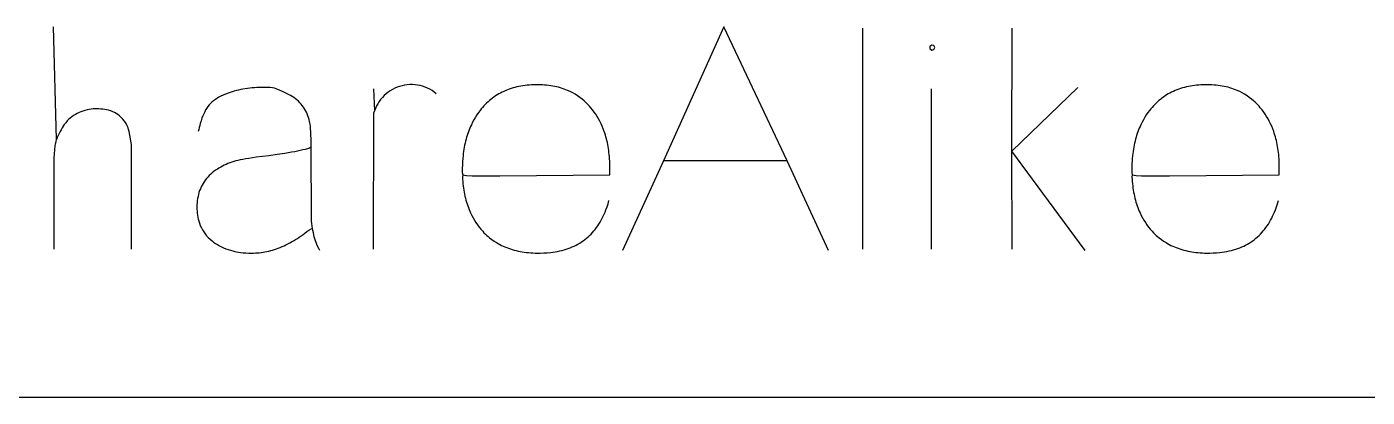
# Model space of a CAD drawing. Extents: x -180 to 180, y -173 to 173.
# Drawn here: x 54.12 to 72.22, y -11 to -6 of the extents above; entities that cross this region are included whole.
import ezdxf

# ---------------------------------------------------------------- set-up
doc = ezdxf.new("R2010")
doc.units = 0
doc.header["$MEASUREMENT"] = 0
doc.layers.get('0').update_dxf_attribs({"linetype": 'CONTINUOUS'})

msp = doc.modelspace()

# ---------------------------------------------------------------- linework, layer by layer
for p, q in [((54.526, -7.522), (54.484, -6)), ((63.531, -6), (62.717, -7.81)), ((64.387, -7.81), (63.531, -6)), ((65.402, -6.018), (65.404, -9)), ((67.42, -7.678), (67.424, -6.018)), ((66.338, -6.246), (66.314, -6.265)), ((66.314, -6.265), (66.314, -6.295)), ((66.314, -6.295), (66.338, -6.314)), ((66.368, -6.253), (66.338, -6.246)), ((66.338, -6.314), (66.368, -6.307)), ((66.381, -6.28), (66.368, -6.253)), ((66.368, -6.307), (66.381, -6.28)), ((56.924, -6.869), (56.896, -6.877)), ((56.953, -6.862), (56.924, -6.869)), ((56.982, -6.855), (56.953, -6.862)), ((57.012, -6.848), (56.982, -6.855)), ((57.041, -6.843), (57.012, -6.848)), ((57.072, -6.837), (57.041, -6.843)), ((57.103, -6.833), (57.072, -6.837)), ((57.134, -6.829), (57.103, -6.833)), ((57.166, -6.826), (57.134, -6.829)), ((57.198, -6.823), (57.166, -6.826)), ((57.231, -6.821), (57.198, -6.823)), ((57.264, -6.819), (57.231, -6.821)), ((57.298, -6.818), (57.264, -6.819)), ((57.332, -6.818), (57.298, -6.818)), ((57.38, -6.819), (57.332, -6.818)), ((57.41, -6.82), (57.38, -6.819)), ((57.439, -6.823), (57.41, -6.82)), ((57.466, -6.827), (57.439, -6.823)), ((57.49, -6.837), (57.466, -6.827)), ((57.514, -6.848), (57.49, -6.837)), ((57.576, -6.875), (57.514, -6.848)), ((58.802, -6.839), (58.817, -7.134)), ((59.03, -6.864), (59.001, -6.883)), ((59.06, -6.846), (59.03, -6.864)), ((59.091, -6.83), (59.06, -6.846)), ((59.123, -6.816), (59.091, -6.83)), ((59.156, -6.804), (59.123, -6.816)), ((59.19, -6.795), (59.156, -6.804)), ((59.224, -6.788), (59.19, -6.795)), ((59.259, -6.783), (59.224, -6.788)), ((59.294, -6.781), (59.259, -6.783)), ((59.329, -6.781), (59.294, -6.781)), ((59.364, -6.783), (59.329, -6.781)), ((59.399, -6.787), (59.364, -6.783)), ((59.433, -6.794), (59.399, -6.787)), ((59.467, -6.803), (59.433, -6.794)), ((59.5, -6.815), (59.467, -6.803)), ((59.532, -6.828), (59.5, -6.815)), ((59.564, -6.844), (59.532, -6.828)), ((59.594, -6.861), (59.564, -6.844)), ((59.623, -6.881), (59.594, -6.861)), ((60.564, -6.872), (60.541, -6.883)), ((60.588, -6.861), (60.564, -6.872)), ((60.612, -6.851), (60.588, -6.861)), ((60.637, -6.842), (60.612, -6.851)), ((60.662, -6.833), (60.637, -6.842)), ((60.687, -6.825), (60.662, -6.833)), ((60.713, -6.818), (60.687, -6.825)), ((60.739, -6.812), (60.713, -6.818)), ((60.766, -6.806), (60.739, -6.812)), ((60.793, -6.8), (60.766, -6.806)), ((60.821, -6.796), (60.793, -6.8)), ((60.849, -6.792), (60.821, -6.796)), ((60.878, -6.788), (60.849, -6.792)), ((60.907, -6.786), (60.878, -6.788)), ((60.936, -6.784), (60.907, -6.786)), ((60.966, -6.783), (60.936, -6.784)), ((60.996, -6.782), (60.966, -6.783)), ((61.026, -6.782), (60.996, -6.782)), ((61.055, -6.783), (61.026, -6.782)), ((61.085, -6.784), (61.055, -6.783)), ((61.113, -6.786), (61.085, -6.784)), ((61.141, -6.788), (61.113, -6.786)), ((61.169, -6.792), (61.141, -6.788)), ((61.197, -6.795), (61.169, -6.792)), ((61.224, -6.8), (61.197, -6.795)), ((61.25, -6.805), (61.224, -6.8)), ((61.276, -6.811), (61.25, -6.805)), ((61.302, -6.817), (61.276, -6.811)), ((61.327, -6.824), (61.302, -6.817)), ((61.352, -6.832), (61.327, -6.824)), ((61.377, -6.841), (61.352, -6.832)), ((61.401, -6.85), (61.377, -6.841)), ((61.424, -6.859), (61.401, -6.85)), ((61.459, -6.875), (61.424, -6.859)), ((66.336, -9), (66.336, -6.839)), ((67.42, -7.678), (68.311, -6.818)), ((69.6, -6.872), (69.577, -6.883)), ((69.624, -6.861), (69.6, -6.872)), ((69.648, -6.851), (69.624, -6.861)), ((69.673, -6.842), (69.648, -6.851)), ((69.698, -6.833), (69.673, -6.842)), ((69.723, -6.825), (69.698, -6.833)), ((69.749, -6.818), (69.723, -6.825)), ((69.776, -6.812), (69.749, -6.818)), ((69.803, -6.806), (69.776, -6.812)), ((69.83, -6.8), (69.803, -6.806)), ((69.857, -6.796), (69.83, -6.8)), ((69.885, -6.792), (69.857, -6.796)), ((69.914, -6.788), (69.885, -6.792)), ((69.943, -6.786), (69.914, -6.788)), ((69.972, -6.784), (69.943, -6.786)), ((70.002, -6.783), (69.972, -6.784)), ((70.032, -6.782), (70.002, -6.783)), ((70.062, -6.782), (70.032, -6.782)), ((70.092, -6.783), (70.062, -6.782)), ((70.121, -6.784), (70.092, -6.783)), ((70.15, -6.786), (70.121, -6.784)), ((70.178, -6.788), (70.15, -6.786)), ((70.206, -6.792), (70.178, -6.788)), ((70.233, -6.795), (70.206, -6.792)), ((70.26, -6.8), (70.233, -6.795)), ((70.286, -6.805), (70.26, -6.8)), ((70.313, -6.811), (70.286, -6.805)), ((70.338, -6.817), (70.313, -6.811)), ((70.364, -6.824), (70.338, -6.817)), ((70.388, -6.832), (70.364, -6.824)), ((70.413, -6.841), (70.388, -6.832)), ((70.437, -6.85), (70.413, -6.841)), ((70.461, -6.859), (70.437, -6.85)), ((70.495, -6.875), (70.461, -6.859)), ((56.584, -7.055), (56.567, -7.076)), ((56.603, -7.035), (56.584, -7.055)), ((56.623, -7.016), (56.603, -7.035)), ((56.646, -6.998), (56.623, -7.016)), ((56.67, -6.98), (56.646, -6.998)), ((56.691, -6.966), (56.67, -6.98)), ((56.714, -6.952), (56.691, -6.966)), ((56.743, -6.937), (56.714, -6.952)), ((56.774, -6.922), (56.743, -6.937)), ((56.807, -6.908), (56.774, -6.922)), ((56.842, -6.895), (56.807, -6.908)), ((56.869, -6.886), (56.842, -6.895)), ((56.896, -6.877), (56.869, -6.886)), ((57.604, -6.886), (57.576, -6.875)), ((57.631, -6.899), (57.604, -6.886)), ((57.657, -6.912), (57.631, -6.899)), ((57.682, -6.926), (57.657, -6.912)), ((57.706, -6.94), (57.682, -6.926)), ((57.729, -6.955), (57.706, -6.94)), ((57.751, -6.972), (57.729, -6.955)), ((57.771, -6.988), (57.751, -6.972)), ((57.791, -7.006), (57.771, -6.988)), ((57.81, -7.025), (57.791, -7.006)), ((57.827, -7.044), (57.81, -7.025)), ((57.843, -7.064), (57.827, -7.044)), ((58.861, -7.038), (58.844, -7.069)), ((58.88, -7.009), (58.861, -7.038)), ((58.9, -6.981), (58.88, -7.009)), ((58.923, -6.954), (58.9, -6.981)), ((58.947, -6.929), (58.923, -6.954)), ((58.973, -6.905), (58.947, -6.929)), ((59.001, -6.883), (58.973, -6.905)), ((59.65, -6.903), (59.623, -6.881)), ((60.312, -7.05), (60.294, -7.069)), ((60.331, -7.031), (60.312, -7.05)), ((60.35, -7.013), (60.331, -7.031)), ((60.369, -6.996), (60.35, -7.013)), ((60.389, -6.98), (60.369, -6.996)), ((60.41, -6.964), (60.389, -6.98)), ((60.43, -6.949), (60.41, -6.964)), ((60.452, -6.934), (60.43, -6.949)), ((60.473, -6.92), (60.452, -6.934)), ((60.495, -6.907), (60.473, -6.92)), ((60.518, -6.895), (60.495, -6.907)), ((60.541, -6.883), (60.518, -6.895)), ((61.493, -6.892), (61.459, -6.875)), ((61.525, -6.911), (61.493, -6.892)), ((61.557, -6.931), (61.525, -6.911)), ((61.588, -6.953), (61.557, -6.931)), ((61.618, -6.975), (61.588, -6.953)), ((61.647, -7), (61.618, -6.975)), ((61.666, -7.017), (61.647, -7)), ((61.684, -7.035), (61.666, -7.017)), ((61.702, -7.053), (61.684, -7.035)), ((61.72, -7.072), (61.702, -7.053)), ((69.348, -7.05), (69.33, -7.069)), ((69.367, -7.031), (69.348, -7.05)), ((69.386, -7.013), (69.367, -7.031)), ((69.406, -6.996), (69.386, -7.013)), ((69.426, -6.98), (69.406, -6.996)), ((69.446, -6.964), (69.426, -6.98)), ((69.467, -6.949), (69.446, -6.964)), ((69.488, -6.934), (69.467, -6.949)), ((69.509, -6.92), (69.488, -6.934)), ((69.532, -6.907), (69.509, -6.92)), ((69.554, -6.895), (69.532, -6.907)), ((69.577, -6.883), (69.554, -6.895)), ((70.529, -6.892), (70.495, -6.875)), ((70.562, -6.911), (70.529, -6.892)), ((70.594, -6.931), (70.562, -6.911)), ((70.624, -6.953), (70.594, -6.931)), ((70.654, -6.975), (70.624, -6.953)), ((70.683, -7), (70.654, -6.975)), ((70.702, -7.017), (70.683, -7)), ((70.721, -7.035), (70.702, -7.017)), ((70.739, -7.053), (70.721, -7.035)), ((70.756, -7.072), (70.739, -7.053)), ((54.71, -7.234), (54.689, -7.252)), ((54.732, -7.216), (54.71, -7.234)), ((54.756, -7.199), (54.732, -7.216)), ((54.78, -7.184), (54.756, -7.199)), ((54.804, -7.17), (54.78, -7.184)), ((54.83, -7.158), (54.804, -7.17)), ((54.855, -7.147), (54.83, -7.158)), ((54.882, -7.137), (54.855, -7.147)), ((54.909, -7.129), (54.882, -7.137)), ((54.937, -7.122), (54.909, -7.129)), ((54.965, -7.116), (54.937, -7.122)), ((54.993, -7.112), (54.965, -7.116)), ((55.019, -7.109), (54.993, -7.112)), ((55.045, -7.108), (55.019, -7.109)), ((55.071, -7.107), (55.045, -7.108)), ((55.097, -7.108), (55.071, -7.107)), ((55.124, -7.11), (55.097, -7.108)), ((55.15, -7.112), (55.124, -7.11)), ((55.176, -7.116), (55.15, -7.112)), ((55.202, -7.121), (55.176, -7.116)), ((55.228, -7.127), (55.202, -7.121)), ((55.26, -7.136), (55.228, -7.127)), ((55.284, -7.146), (55.26, -7.136)), ((55.308, -7.157), (55.284, -7.146)), ((55.331, -7.17), (55.308, -7.157)), ((55.354, -7.186), (55.331, -7.17)), ((55.377, -7.204), (55.354, -7.186)), ((55.399, -7.224), (55.377, -7.204)), ((55.421, -7.246), (55.399, -7.224)), ((56.487, -7.235), (56.476, -7.269)), ((56.499, -7.203), (56.487, -7.235)), ((56.512, -7.173), (56.499, -7.203)), ((56.525, -7.146), (56.512, -7.173)), ((56.538, -7.12), (56.525, -7.146)), ((56.552, -7.097), (56.538, -7.12)), ((56.567, -7.076), (56.552, -7.097)), ((57.859, -7.085), (57.843, -7.064)), ((57.873, -7.106), (57.859, -7.085)), ((57.886, -7.128), (57.873, -7.106)), ((57.898, -7.152), (57.886, -7.128)), ((57.909, -7.175), (57.898, -7.152)), ((57.919, -7.2), (57.909, -7.175)), ((57.928, -7.225), (57.919, -7.2)), ((57.935, -7.252), (57.928, -7.225)), ((58.806, -7.167), (58.798, -9)), ((58.817, -7.134), (58.806, -7.167)), ((58.829, -7.101), (58.817, -7.134)), ((58.844, -7.069), (58.829, -7.101)), ((60.179, -7.222), (60.16, -7.254)), ((60.199, -7.19), (60.179, -7.222)), ((60.22, -7.159), (60.199, -7.19)), ((60.243, -7.129), (60.22, -7.159)), ((60.259, -7.109), (60.243, -7.129)), ((60.276, -7.089), (60.259, -7.109)), ((60.294, -7.069), (60.276, -7.089)), ((61.737, -7.092), (61.72, -7.072)), ((61.761, -7.122), (61.737, -7.092)), ((61.783, -7.151), (61.761, -7.122)), ((61.803, -7.181), (61.783, -7.151)), ((61.823, -7.211), (61.803, -7.181)), ((61.841, -7.243), (61.823, -7.211)), ((69.215, -7.222), (69.196, -7.254)), ((69.235, -7.19), (69.215, -7.222)), ((69.257, -7.159), (69.235, -7.19)), ((69.279, -7.129), (69.257, -7.159)), ((69.295, -7.109), (69.279, -7.129)), ((69.313, -7.089), (69.295, -7.109)), ((69.33, -7.069), (69.313, -7.089)), ((70.773, -7.092), (70.756, -7.072)), ((70.798, -7.122), (70.773, -7.092)), ((70.819, -7.151), (70.798, -7.122)), ((70.84, -7.181), (70.819, -7.151)), ((70.859, -7.211), (70.84, -7.181)), ((70.878, -7.243), (70.859, -7.211)), ((54.573, -7.414), (54.559, -7.441)), ((54.587, -7.389), (54.573, -7.414)), ((54.601, -7.365), (54.587, -7.389)), ((54.616, -7.342), (54.601, -7.365)), ((54.63, -7.321), (54.616, -7.342)), ((54.65, -7.295), (54.63, -7.321)), ((54.671, -7.271), (54.65, -7.295)), ((54.689, -7.252), (54.671, -7.271)), ((55.44, -7.268), (55.421, -7.246)), ((55.457, -7.293), (55.44, -7.268)), ((55.47, -7.315), (55.457, -7.293)), ((55.481, -7.338), (55.47, -7.315)), ((55.491, -7.363), (55.481, -7.338)), ((55.499, -7.388), (55.491, -7.363)), ((55.505, -7.415), (55.499, -7.388)), ((55.538, -7.591), (55.505, -7.415)), ((56.445, -7.385), (56.439, -7.414)), ((56.451, -7.358), (56.445, -7.385)), ((56.458, -7.331), (56.451, -7.358)), ((56.465, -7.306), (56.458, -7.331)), ((56.476, -7.269), (56.465, -7.306)), ((57.942, -7.279), (57.935, -7.252)), ((57.948, -7.313), (57.942, -7.279)), ((57.952, -7.342), (57.948, -7.313)), ((57.955, -7.377), (57.952, -7.342)), ((57.958, -7.417), (57.955, -7.377)), ((57.96, -7.462), (57.958, -7.417)), ((60.085, -7.417), (60.076, -7.442)), ((60.094, -7.393), (60.085, -7.417)), ((60.104, -7.368), (60.094, -7.393)), ((60.114, -7.345), (60.104, -7.368)), ((60.125, -7.322), (60.114, -7.345)), ((60.142, -7.287), (60.125, -7.322)), ((60.16, -7.254), (60.142, -7.287)), ((61.859, -7.275), (61.841, -7.243)), ((61.875, -7.308), (61.859, -7.275)), ((61.89, -7.342), (61.875, -7.308)), ((61.905, -7.377), (61.89, -7.342)), ((61.918, -7.412), (61.905, -7.377)), ((61.926, -7.436), (61.918, -7.412)), ((69.121, -7.417), (69.113, -7.442)), ((69.131, -7.393), (69.121, -7.417)), ((69.14, -7.368), (69.131, -7.393)), ((69.15, -7.345), (69.14, -7.368)), ((69.161, -7.322), (69.15, -7.345)), ((69.178, -7.287), (69.161, -7.322)), ((69.196, -7.254), (69.178, -7.287)), ((70.895, -7.275), (70.878, -7.243)), ((70.911, -7.308), (70.895, -7.275)), ((70.927, -7.342), (70.911, -7.308)), ((70.941, -7.377), (70.927, -7.342)), ((70.954, -7.412), (70.941, -7.377)), ((70.962, -7.436), (70.954, -7.412)), ((54.509, -7.605), (54.513, -7.58)), ((54.513, -7.58), (54.519, -7.55)), ((54.519, -7.55), (54.526, -7.522)), ((54.535, -7.495), (54.526, -7.522)), ((54.546, -7.469), (54.535, -7.495)), ((54.559, -7.441), (54.546, -7.469)), ((55.538, -9), (55.538, -7.591)), ((57.961, -7.511), (57.96, -7.462)), ((57.962, -7.566), (57.961, -7.511)), ((57.962, -7.625), (57.962, -7.566)), ((60.034, -7.598), (60.029, -7.626)), ((60.04, -7.571), (60.034, -7.598)), ((60.046, -7.545), (60.04, -7.571)), ((60.053, -7.518), (60.046, -7.545)), ((60.06, -7.492), (60.053, -7.518)), ((60.068, -7.467), (60.06, -7.492)), ((60.076, -7.442), (60.068, -7.467)), ((61.934, -7.461), (61.926, -7.436)), ((61.941, -7.486), (61.934, -7.461)), ((61.948, -7.511), (61.941, -7.486)), ((61.954, -7.537), (61.948, -7.511)), ((61.96, -7.563), (61.954, -7.537)), ((61.965, -7.589), (61.96, -7.563)), ((61.97, -7.616), (61.965, -7.589)), ((69.07, -7.598), (69.065, -7.626)), ((69.076, -7.571), (69.07, -7.598)), ((69.083, -7.545), (69.076, -7.571)), ((69.089, -7.518), (69.083, -7.545)), ((69.097, -7.492), (69.089, -7.518)), ((69.104, -7.467), (69.097, -7.492)), ((69.113, -7.442), (69.104, -7.467)), ((70.97, -7.461), (70.962, -7.436)), ((70.977, -7.486), (70.97, -7.461)), ((70.984, -7.511), (70.977, -7.486)), ((70.991, -7.537), (70.984, -7.511)), ((70.996, -7.563), (70.991, -7.537)), ((71.002, -7.589), (70.996, -7.563)), ((71.007, -7.616), (71.002, -7.589)), ((54.493, -9), (54.495, -7.77)), ((54.495, -7.77), (54.509, -7.605)), ((57.123, -7.776), (57.08, -7.783)), ((57.169, -7.769), (57.123, -7.776)), ((57.218, -7.762), (57.169, -7.769)), ((57.393, -7.74), (57.218, -7.762)), ((57.505, -7.725), (57.393, -7.74)), ((57.606, -7.709), (57.505, -7.725)), ((57.653, -7.702), (57.606, -7.709)), ((57.698, -7.694), (57.653, -7.702)), ((57.74, -7.686), (57.698, -7.694)), ((57.779, -7.678), (57.74, -7.686)), ((57.816, -7.67), (57.779, -7.678)), ((57.85, -7.663), (57.816, -7.67)), ((57.882, -7.655), (57.85, -7.663)), ((57.911, -7.647), (57.882, -7.655)), ((57.938, -7.639), (57.911, -7.647)), ((57.962, -7.625), (57.938, -7.639)), ((57.965, -8.592), (57.962, -7.625)), ((60.012, -7.739), (60.008, -7.783)), ((60.016, -7.71), (60.012, -7.739)), ((60.02, -7.682), (60.016, -7.71)), ((60.024, -7.654), (60.02, -7.682)), ((60.029, -7.626), (60.024, -7.654)), ((61.975, -7.643), (61.97, -7.616)), ((61.979, -7.67), (61.975, -7.643)), ((61.982, -7.698), (61.979, -7.67)), ((61.985, -7.726), (61.982, -7.698)), ((61.988, -7.755), (61.985, -7.726)), ((61.99, -7.784), (61.988, -7.755)), ((67.424, -9), (67.42, -7.678)), ((68.411, -9.018), (67.42, -7.678)), ((69.049, -7.739), (69.044, -7.783)), ((69.052, -7.71), (69.049, -7.739)), ((69.056, -7.682), (69.052, -7.71)), ((69.06, -7.654), (69.056, -7.682)), ((69.065, -7.626), (69.06, -7.654)), ((71.011, -7.643), (71.007, -7.616)), ((71.015, -7.67), (71.011, -7.643)), ((71.019, -7.698), (71.015, -7.67)), ((71.022, -7.726), (71.019, -7.698)), ((71.024, -7.755), (71.022, -7.726)), ((71.026, -7.784), (71.024, -7.755)), ((56.649, -7.954), (56.627, -7.972)), ((56.673, -7.937), (56.649, -7.954)), ((56.696, -7.921), (56.673, -7.937)), ((56.718, -7.907), (56.696, -7.921)), ((56.741, -7.893), (56.718, -7.907)), ((56.765, -7.88), (56.741, -7.893)), ((56.789, -7.868), (56.765, -7.88)), ((56.814, -7.857), (56.789, -7.868)), ((56.839, -7.846), (56.814, -7.857)), ((56.865, -7.836), (56.839, -7.846)), ((56.891, -7.827), (56.865, -7.836)), ((56.918, -7.818), (56.891, -7.827)), ((56.945, -7.811), (56.918, -7.818)), ((56.974, -7.804), (56.945, -7.811)), ((57.006, -7.797), (56.974, -7.804)), ((57.041, -7.79), (57.006, -7.797)), ((57.08, -7.783), (57.041, -7.79)), ((60.003, -7.874), (60.002, -7.905)), ((60.002, -7.905), (60.002, -7.937)), ((60.002, -7.937), (60.002, -7.968)), ((60.004, -7.844), (60.003, -7.874)), ((60.006, -7.813), (60.004, -7.844)), ((60.008, -7.783), (60.006, -7.813)), ((61.992, -7.813), (61.99, -7.784)), ((61.993, -7.842), (61.992, -7.813)), ((61.992, -8), (61.993, -7.943)), ((61.994, -7.872), (61.993, -7.842)), ((61.993, -7.943), (61.994, -7.903)), ((61.994, -7.903), (61.994, -7.872)), ((62.717, -7.81), (62.166, -9.018)), ((64.387, -7.81), (62.717, -7.81)), ((64.945, -9.018), (64.387, -7.81)), ((69.039, -7.905), (69.038, -7.937)), ((69.038, -7.937), (69.039, -7.968)), ((69.041, -7.844), (69.039, -7.874)), ((69.039, -7.874), (69.039, -7.905)), ((69.042, -7.813), (69.041, -7.844)), ((69.044, -7.783), (69.042, -7.813)), ((71.028, -7.813), (71.026, -7.784)), ((71.029, -7.842), (71.028, -7.813)), ((71.028, -8), (71.03, -7.943)), ((71.03, -7.872), (71.029, -7.842)), ((71.03, -7.903), (71.03, -7.872)), ((71.03, -7.943), (71.03, -7.903)), ((56.489, -8.138), (56.477, -8.161)), ((56.503, -8.115), (56.489, -8.138)), ((56.517, -8.092), (56.503, -8.115)), ((56.532, -8.071), (56.517, -8.092)), ((56.549, -8.05), (56.532, -8.071)), ((56.567, -8.029), (56.549, -8.05)), ((56.586, -8.009), (56.567, -8.029)), ((56.606, -7.99), (56.586, -8.009)), ((56.627, -7.972), (56.606, -7.99)), ((60.002, -7.968), (60.008, -8)), ((60.008, -8), (60.004, -8.03)), ((60.004, -8.03), (60.006, -8.06)), ((60.006, -8.06), (60.008, -8.09)), ((60.008, -8), (60.034, -8.005)), ((60.008, -8.09), (60.011, -8.12)), ((60.011, -8.12), (60.014, -8.149)), ((60.034, -8.005), (60.059, -8.007)), ((60.059, -8.007), (60.136, -8.01)), ((60.136, -8.01), (60.206, -8.011)), ((60.206, -8.011), (60.509, -8.013)), ((60.509, -8.013), (61.992, -8)), ((69.039, -7.968), (69.045, -8)), ((69.045, -8), (69.041, -8.03)), ((69.041, -8.03), (69.042, -8.06)), ((69.042, -8.06), (69.045, -8.09)), ((69.045, -8), (69.07, -8.005)), ((69.045, -8.09), (69.047, -8.12)), ((69.047, -8.12), (69.051, -8.149)), ((69.07, -8.005), (69.096, -8.007)), ((69.096, -8.007), (69.172, -8.01)), ((69.172, -8.01), (69.243, -8.011)), ((69.243, -8.011), (69.546, -8.013)), ((69.546, -8.013), (71.028, -8)), ((56.429, -8.317), (56.425, -8.345)), ((56.435, -8.289), (56.429, -8.317)), ((56.441, -8.263), (56.435, -8.289)), ((56.448, -8.236), (56.441, -8.263)), ((56.457, -8.211), (56.448, -8.236)), ((56.467, -8.186), (56.457, -8.211)), ((56.477, -8.161), (56.467, -8.186)), ((60.014, -8.149), (60.018, -8.177)), ((60.018, -8.177), (60.022, -8.206)), ((60.022, -8.206), (60.027, -8.233)), ((60.027, -8.233), (60.033, -8.261)), ((60.033, -8.261), (60.038, -8.288)), ((60.038, -8.288), (60.045, -8.314)), ((60.045, -8.314), (60.051, -8.341)), ((69.051, -8.149), (69.055, -8.177)), ((69.055, -8.177), (69.059, -8.206)), ((69.059, -8.206), (69.064, -8.233)), ((69.064, -8.233), (69.069, -8.261)), ((69.069, -8.261), (69.075, -8.288)), ((69.075, -8.288), (69.081, -8.314)), ((69.081, -8.314), (69.088, -8.341)), ((56.421, -8.403), (56.42, -8.434)), ((56.42, -8.434), (56.421, -8.462)), ((56.423, -8.374), (56.421, -8.403)), ((56.421, -8.462), (56.422, -8.49)), ((56.422, -8.49), (56.425, -8.517)), ((56.425, -8.345), (56.423, -8.374)), ((60.051, -8.341), (60.059, -8.366)), ((60.059, -8.366), (60.067, -8.392)), ((60.067, -8.392), (60.075, -8.417)), ((60.075, -8.417), (60.084, -8.441)), ((60.084, -8.441), (60.093, -8.465)), ((60.093, -8.465), (60.103, -8.489)), ((60.103, -8.489), (60.113, -8.512)), ((61.917, -8.53), (61.929, -8.501)), ((61.929, -8.501), (61.941, -8.471)), ((61.941, -8.471), (61.956, -8.43)), ((61.956, -8.43), (61.969, -8.388)), ((61.969, -8.388), (61.982, -8.344)), ((69.088, -8.341), (69.095, -8.366)), ((69.095, -8.366), (69.103, -8.392)), ((69.103, -8.392), (69.111, -8.417)), ((69.111, -8.417), (69.12, -8.441)), ((69.12, -8.441), (69.129, -8.465)), ((69.129, -8.465), (69.139, -8.489)), ((69.139, -8.489), (69.15, -8.512)), ((70.953, -8.53), (70.966, -8.501)), ((70.966, -8.501), (70.977, -8.471)), ((70.977, -8.471), (70.992, -8.43)), ((70.992, -8.43), (71.006, -8.388)), ((71.006, -8.388), (71.018, -8.344)), ((56.425, -8.517), (56.428, -8.544)), ((56.428, -8.544), (56.433, -8.569)), ((56.433, -8.569), (56.438, -8.595)), ((56.438, -8.595), (56.444, -8.619)), ((56.444, -8.619), (56.454, -8.651)), ((56.454, -8.651), (56.466, -8.682)), ((56.466, -8.682), (56.48, -8.712)), ((57.968, -8.625), (57.965, -8.592)), ((57.972, -8.657), (57.968, -8.625)), ((57.976, -8.689), (57.972, -8.657)), ((60.113, -8.512), (60.13, -8.546)), ((60.13, -8.546), (60.147, -8.58)), ((60.147, -8.58), (60.166, -8.612)), ((60.166, -8.612), (60.186, -8.643)), ((60.186, -8.643), (60.207, -8.674)), ((60.207, -8.674), (60.229, -8.703)), ((61.83, -8.687), (61.846, -8.663)), ((61.846, -8.663), (61.862, -8.638)), ((61.862, -8.638), (61.876, -8.612)), ((61.876, -8.612), (61.891, -8.585)), ((61.891, -8.585), (61.904, -8.558)), ((61.904, -8.558), (61.917, -8.53)), ((69.15, -8.512), (69.166, -8.546)), ((69.166, -8.546), (69.184, -8.58)), ((69.184, -8.58), (69.202, -8.612)), ((69.202, -8.612), (69.222, -8.643)), ((69.222, -8.643), (69.243, -8.674)), ((69.243, -8.674), (69.265, -8.703)), ((70.866, -8.687), (70.882, -8.663)), ((70.882, -8.663), (70.898, -8.638)), ((70.898, -8.638), (70.913, -8.612)), ((70.913, -8.612), (70.927, -8.585)), ((70.927, -8.585), (70.94, -8.558)), ((70.94, -8.558), (70.953, -8.53)), ((56.48, -8.712), (56.495, -8.741)), ((56.495, -8.741), (56.512, -8.768)), ((56.512, -8.768), (56.531, -8.795)), ((56.531, -8.795), (56.551, -8.82)), ((56.551, -8.82), (56.574, -8.844)), ((56.574, -8.844), (56.598, -8.868)), ((57.751, -8.872), (57.776, -8.856)), ((57.776, -8.856), (57.802, -8.839)), ((57.802, -8.839), (57.828, -8.821)), ((57.828, -8.821), (57.854, -8.803)), ((57.854, -8.803), (57.879, -8.784)), ((57.879, -8.784), (57.905, -8.764)), ((57.905, -8.764), (57.931, -8.744)), ((57.931, -8.744), (57.981, -8.719)), ((57.981, -8.719), (57.976, -8.689)), ((57.986, -8.749), (57.981, -8.719)), ((57.992, -8.779), (57.986, -8.749)), ((57.998, -8.807), (57.992, -8.779)), ((58.005, -8.835), (57.998, -8.807)), ((58.013, -8.862), (58.005, -8.835)), ((58.022, -8.888), (58.013, -8.862)), ((60.229, -8.703), (60.252, -8.732)), ((60.252, -8.732), (60.278, -8.76)), ((60.278, -8.76), (60.295, -8.779)), ((60.295, -8.779), (60.314, -8.797)), ((60.314, -8.797), (60.332, -8.815)), ((60.332, -8.815), (60.352, -8.831)), ((60.352, -8.831), (60.371, -8.848)), ((60.371, -8.848), (60.401, -8.871)), ((61.657, -8.871), (61.679, -8.854)), ((61.679, -8.854), (61.7, -8.836)), ((61.7, -8.836), (61.72, -8.817)), ((61.72, -8.817), (61.74, -8.797)), ((61.74, -8.797), (61.759, -8.777)), ((61.759, -8.777), (61.778, -8.756)), ((61.778, -8.756), (61.796, -8.734)), ((61.796, -8.734), (61.813, -8.711)), ((61.813, -8.711), (61.83, -8.687)), ((69.265, -8.703), (69.289, -8.732)), ((69.289, -8.732), (69.314, -8.76)), ((69.314, -8.76), (69.332, -8.779)), ((69.332, -8.779), (69.35, -8.797)), ((69.35, -8.797), (69.369, -8.815)), ((69.369, -8.815), (69.388, -8.831)), ((69.388, -8.831), (69.407, -8.848)), ((69.407, -8.848), (69.438, -8.871)), ((70.693, -8.871), (70.715, -8.854)), ((70.715, -8.854), (70.736, -8.836)), ((70.736, -8.836), (70.757, -8.817)), ((70.757, -8.817), (70.776, -8.797)), ((70.776, -8.797), (70.796, -8.777)), ((70.796, -8.777), (70.814, -8.756)), ((70.814, -8.756), (70.832, -8.734)), ((70.832, -8.734), (70.85, -8.711)), ((70.85, -8.711), (70.866, -8.687)), ((56.598, -8.868), (56.624, -8.89)), ((56.624, -8.89), (56.644, -8.905)), ((56.644, -8.905), (56.669, -8.923)), ((56.669, -8.923), (56.696, -8.94)), ((56.696, -8.94), (56.723, -8.956)), ((56.723, -8.956), (56.751, -8.971)), ((56.751, -8.971), (56.78, -8.984)), ((56.78, -8.984), (56.81, -8.996)), ((56.81, -8.996), (56.841, -9.007)), ((56.841, -9.007), (56.873, -9.017)), ((56.873, -9.017), (56.905, -9.026)), ((56.905, -9.026), (56.93, -9.032)), ((56.93, -9.032), (56.956, -9.037)), ((56.956, -9.037), (56.982, -9.041)), ((56.982, -9.041), (57.008, -9.045)), ((57.008, -9.045), (57.045, -9.049)), ((57.262, -9.049), (57.287, -9.046)), ((57.287, -9.046), (57.313, -9.042)), ((57.313, -9.042), (57.339, -9.038)), ((57.339, -9.038), (57.364, -9.032)), ((57.364, -9.032), (57.39, -9.027)), ((57.39, -9.027), (57.416, -9.02)), ((57.416, -9.02), (57.442, -9.013)), ((57.442, -9.013), (57.467, -9.005)), ((57.467, -9.005), (57.493, -8.996)), ((57.493, -8.996), (57.519, -8.987)), ((57.519, -8.987), (57.544, -8.977)), ((57.544, -8.977), (57.57, -8.966)), ((57.57, -8.966), (57.596, -8.955)), ((57.596, -8.955), (57.622, -8.943)), ((57.622, -8.943), (57.647, -8.93)), ((57.647, -8.93), (57.673, -8.916)), ((57.673, -8.916), (57.699, -8.902)), ((57.699, -8.902), (57.725, -8.888)), ((57.725, -8.888), (57.751, -8.872)), ((58.03, -8.913), (58.022, -8.888)), ((58.04, -8.938), (58.03, -8.913)), ((58.05, -8.962), (58.04, -8.938)), ((58.064, -8.991), (58.05, -8.962)), ((58.078, -9.018), (58.064, -8.991)), ((60.401, -8.871), (60.432, -8.893)), ((60.432, -8.893), (60.464, -8.913)), ((60.464, -8.913), (60.486, -8.926)), ((60.486, -8.926), (60.509, -8.938)), ((60.509, -8.938), (60.532, -8.95)), ((60.532, -8.95), (60.555, -8.961)), ((60.555, -8.961), (60.578, -8.971)), ((60.578, -8.971), (60.603, -8.981)), ((60.603, -8.981), (60.627, -8.99)), ((60.627, -8.99), (60.652, -8.999)), ((60.652, -8.999), (60.677, -9.007)), ((60.677, -9.007), (60.703, -9.014)), ((60.703, -9.014), (60.73, -9.021)), ((60.73, -9.021), (60.756, -9.027)), ((60.756, -9.027), (60.783, -9.032)), ((60.783, -9.032), (60.811, -9.037)), ((60.811, -9.037), (60.839, -9.042)), ((60.839, -9.042), (60.867, -9.045)), ((60.867, -9.045), (60.896, -9.048)), ((61.191, -9.046), (61.224, -9.042)), ((61.224, -9.042), (61.255, -9.037)), ((61.255, -9.037), (61.287, -9.032)), ((61.287, -9.032), (61.317, -9.025)), ((61.317, -9.025), (61.347, -9.018)), ((61.347, -9.018), (61.376, -9.01)), ((61.376, -9.01), (61.405, -9.001)), ((61.405, -9.001), (61.433, -8.992)), ((61.433, -8.992), (61.46, -8.982)), ((61.46, -8.982), (61.487, -8.971)), ((61.487, -8.971), (61.513, -8.959)), ((61.513, -8.959), (61.539, -8.946)), ((61.539, -8.946), (61.564, -8.933)), ((61.564, -8.933), (61.588, -8.919)), ((61.588, -8.919), (61.612, -8.904)), ((61.612, -8.904), (61.635, -8.888)), ((61.635, -8.888), (61.657, -8.871)), ((69.438, -8.871), (69.469, -8.893)), ((69.469, -8.893), (69.501, -8.913)), ((69.501, -8.913), (69.523, -8.926)), ((69.523, -8.926), (69.545, -8.938)), ((69.545, -8.938), (69.568, -8.95)), ((69.568, -8.95), (69.591, -8.961)), ((69.591, -8.961), (69.615, -8.971)), ((69.615, -8.971), (69.639, -8.981)), ((69.639, -8.981), (69.663, -8.99)), ((69.663, -8.99), (69.688, -8.999)), ((69.688, -8.999), (69.714, -9.007)), ((69.714, -9.007), (69.74, -9.014)), ((69.74, -9.014), (69.766, -9.021)), ((69.766, -9.021), (69.793, -9.027)), ((69.793, -9.027), (69.82, -9.032)), ((69.82, -9.032), (69.847, -9.037)), ((69.847, -9.037), (69.875, -9.042)), ((69.875, -9.042), (69.904, -9.045)), ((69.904, -9.045), (69.933, -9.048)), ((70.228, -9.046), (70.26, -9.042)), ((70.26, -9.042), (70.292, -9.037)), ((70.292, -9.037), (70.323, -9.032)), ((70.323, -9.032), (70.353, -9.025)), ((70.353, -9.025), (70.383, -9.018)), ((70.383, -9.018), (70.413, -9.01)), ((70.413, -9.01), (70.441, -9.001)), ((70.441, -9.001), (70.469, -8.992)), ((70.469, -8.992), (70.497, -8.982)), ((70.497, -8.982), (70.523, -8.971)), ((70.523, -8.971), (70.55, -8.959)), ((70.55, -8.959), (70.575, -8.946)), ((70.575, -8.946), (70.6, -8.933)), ((70.6, -8.933), (70.624, -8.919)), ((70.624, -8.919), (70.648, -8.904)), ((70.648, -8.904), (70.671, -8.888)), ((70.671, -8.888), (70.693, -8.871)), ((57.045, -9.049), (57.082, -9.052)), ((57.082, -9.052), (57.12, -9.054)), ((57.12, -9.054), (57.159, -9.055)), ((57.159, -9.055), (57.185, -9.054)), ((57.185, -9.054), (57.21, -9.053)), ((57.21, -9.053), (57.236, -9.051)), ((57.236, -9.051), (57.262, -9.049)), ((60.896, -9.048), (60.926, -9.051)), ((60.926, -9.051), (60.955, -9.053)), ((60.955, -9.053), (60.986, -9.054)), ((60.986, -9.054), (61.016, -9.054)), ((61.016, -9.054), (61.055, -9.054)), ((61.055, -9.054), (61.102, -9.053)), ((61.102, -9.053), (61.147, -9.05)), ((61.147, -9.05), (61.191, -9.046)), ((69.933, -9.048), (69.962, -9.051)), ((69.962, -9.051), (69.992, -9.053)), ((69.992, -9.053), (70.022, -9.054)), ((70.022, -9.054), (70.052, -9.054)), ((70.052, -9.054), (70.092, -9.054)), ((70.092, -9.054), (70.138, -9.053)), ((70.138, -9.053), (70.183, -9.05)), ((70.183, -9.05), (70.228, -9.046)), ((-179.908, -11), (116.091, -11))]:
    msp.add_line(p, q)

doc.saveas('drawing.dxf')
